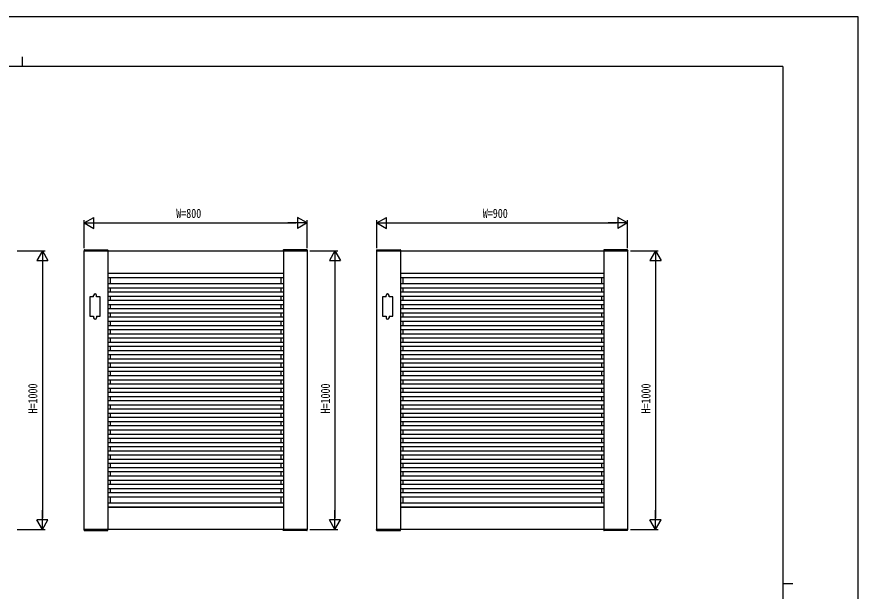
# Model space of a CAD drawing. Units: millimetres on the paper. Extents: x -297 to 297, y -210 to 210.
# Drawn here: x -4.9 to 297, y 3.9 to 210 of the extents above; entities that cross this region are included whole.
import ezdxf
from ezdxf.enums import TextEntityAlignment as Align

# ---------------------------------------------------------------- set-up
doc = ezdxf.new("R2010")
doc.units = ezdxf.units.MM
for name, color, linetype in [('0-2_YKK_A1', 4, 'Continuous'), ('0-3_YKK_D', 6, 'Continuous'), ('0-4_YKK_ZWAK', 7, 'Continuous')]:
    doc.layers.add(name, color=color, linetype=linetype)
doc.styles.add('ＭＳ ゴシック', font='')
doc.styles.get('ＭＳ ゴシック').set_extended_font_data('MS Gothic')

msp = doc.modelspace()

# ---------------------------------------------------------------- linework, layer by layer
at = {"layer": '0-2_YKK_A1'}
for p, q in [((19.209, 126.287), (19.196, 126.032)), ((19.196, 126.032), (27.796, 126.032)), ((19.309, 126.382), (27.682, 126.382)), ((27.746, 126.032), (27.746, 26.032)), ((27.782, 126.287), (27.796, 126.032)), ((90.709, 126.287), (90.696, 126.032)), ((99.296, 126.032), (90.696, 126.032)), ((90.746, 126.032), (90.746, 26.032)), ((99.182, 126.382), (90.809, 126.382)), ((99.282, 126.287), (99.296, 126.032)), ((124.209, 126.287), (124.196, 126.032)), ((124.196, 126.032), (132.796, 126.032)), ((124.309, 126.382), (132.682, 126.382)), ((132.746, 126.032), (132.746, 26.032)), ((132.782, 126.287), (132.796, 126.032)), ((205.709, 126.287), (205.696, 126.032)), ((214.296, 126.032), (205.696, 126.032)), ((205.746, 126.032), (205.746, 26.032)), ((214.182, 126.382), (205.809, 126.382)), ((214.282, 126.287), (214.296, 126.032)), ((27.746, 118.032), (90.746, 118.032)), ((27.746, 117.952), (90.746, 117.952)), ((28.626, 118.032), (28.626, 117.952)), ((89.866, 118.032), (89.866, 117.952)), ((132.746, 118.032), (205.746, 118.032)), ((132.746, 117.952), (205.746, 117.952)), ((133.626, 118.032), (133.626, 117.952)), ((204.866, 118.032), (204.866, 117.952)), ((27.746, 116.452), (90.746, 116.452)), ((28.626, 116.452), (28.626, 114.282)), ((89.866, 116.452), (89.866, 114.282)), ((132.746, 116.452), (205.746, 116.452)), ((133.626, 116.452), (133.626, 114.282)), ((204.866, 116.452), (204.866, 114.282)), ((27.746, 114.282), (90.746, 114.282)), ((27.746, 112.782), (90.746, 112.782)), ((28.626, 112.782), (28.626, 111.282)), ((89.866, 112.782), (89.866, 111.282)), ((132.746, 114.282), (205.746, 114.282)), ((132.746, 112.782), (205.746, 112.782)), ((133.626, 112.782), (133.626, 111.282)), ((204.866, 112.782), (204.866, 111.282)), ((22.646, 109.532), (22.646, 110.032)), ((23.646, 109.532), (23.646, 110.032)), ((27.746, 111.282), (90.746, 111.282)), ((27.746, 109.782), (90.746, 109.782)), ((28.626, 109.782), (28.626, 108.282)), ((89.866, 109.782), (89.866, 108.282)), ((127.646, 109.532), (127.646, 110.032)), ((128.646, 109.532), (128.646, 110.032)), ((132.746, 111.282), (205.746, 111.282)), ((132.746, 109.782), (205.746, 109.782)), ((133.626, 109.782), (133.626, 108.282)), ((204.866, 109.782), (204.866, 108.282)), ((27.746, 108.282), (90.746, 108.282)), ((27.746, 106.782), (90.746, 106.782)), ((28.626, 106.782), (28.626, 105.282)), ((89.866, 106.782), (89.866, 105.282)), ((132.746, 108.282), (205.746, 108.282)), ((132.746, 106.782), (205.746, 106.782)), ((133.626, 106.782), (133.626, 105.282)), ((204.866, 106.782), (204.866, 105.282)), ((27.746, 105.282), (90.746, 105.282)), ((27.746, 103.782), (90.746, 103.782)), ((28.626, 103.782), (28.626, 102.282)), ((89.866, 103.782), (89.866, 102.282)), ((132.746, 105.282), (205.746, 105.282)), ((132.746, 103.782), (205.746, 103.782)), ((133.626, 103.782), (133.626, 102.282)), ((204.866, 103.782), (204.866, 102.282)), ((22.646, 102.532), (22.646, 102.032)), ((23.646, 102.532), (23.646, 102.032)), ((27.746, 102.282), (90.746, 102.282)), ((27.746, 100.782), (90.746, 100.782)), ((28.626, 100.782), (28.626, 99.282)), ((89.866, 100.782), (89.866, 99.282)), ((127.646, 102.532), (127.646, 102.032)), ((128.646, 102.532), (128.646, 102.032)), ((132.746, 102.282), (205.746, 102.282)), ((132.746, 100.782), (205.746, 100.782)), ((133.626, 100.782), (133.626, 99.282)), ((204.866, 100.782), (204.866, 99.282)), ((27.746, 99.282), (90.746, 99.282)), ((27.746, 97.782), (90.746, 97.782)), ((28.626, 97.782), (28.626, 96.282)), ((89.866, 97.782), (89.866, 96.282)), ((132.746, 99.282), (205.746, 99.282)), ((132.746, 97.782), (205.746, 97.782)), ((133.626, 97.782), (133.626, 96.282)), ((204.866, 97.782), (204.866, 96.282)), ((27.746, 96.282), (90.746, 96.282)), ((27.746, 94.782), (90.746, 94.782)), ((28.626, 94.782), (28.626, 93.282)), ((89.866, 94.782), (89.866, 93.282)), ((132.746, 96.282), (205.746, 96.282)), ((132.746, 94.782), (205.746, 94.782)), ((133.626, 94.782), (133.626, 93.282)), ((204.866, 94.782), (204.866, 93.282)), ((27.746, 93.282), (90.746, 93.282)), ((27.746, 91.782), (90.746, 91.782)), ((28.626, 91.782), (28.626, 90.282)), ((89.866, 91.782), (89.866, 90.282)), ((132.746, 93.282), (205.746, 93.282)), ((132.746, 91.782), (205.746, 91.782)), ((133.626, 91.782), (133.626, 90.282)), ((204.866, 91.782), (204.866, 90.282)), ((27.746, 90.282), (90.746, 90.282)), ((27.746, 88.782), (90.746, 88.782)), ((28.626, 88.782), (28.626, 87.282)), ((89.866, 88.782), (89.866, 87.282)), ((132.746, 90.282), (205.746, 90.282)), ((132.746, 88.782), (205.746, 88.782)), ((133.626, 88.782), (133.626, 87.282)), ((204.866, 88.782), (204.866, 87.282)), ((27.746, 87.282), (90.746, 87.282)), ((27.746, 85.782), (90.746, 85.782)), ((28.626, 85.782), (28.626, 84.282)), ((89.866, 85.782), (89.866, 84.282)), ((132.746, 87.282), (205.746, 87.282)), ((132.746, 85.782), (205.746, 85.782)), ((133.626, 85.782), (133.626, 84.282)), ((204.866, 85.782), (204.866, 84.282)), ((27.746, 84.282), (90.746, 84.282)), ((27.746, 82.782), (90.746, 82.782)), ((28.626, 82.782), (28.626, 81.282)), ((89.866, 82.782), (89.866, 81.282)), ((132.746, 84.282), (205.746, 84.282)), ((132.746, 82.782), (205.746, 82.782)), ((133.626, 82.782), (133.626, 81.282)), ((204.866, 82.782), (204.866, 81.282)), ((27.746, 81.282), (90.746, 81.282)), ((27.746, 79.782), (90.746, 79.782)), ((28.626, 79.782), (28.626, 78.282)), ((89.866, 79.782), (89.866, 78.282)), ((132.746, 81.282), (205.746, 81.282)), ((132.746, 79.782), (205.746, 79.782)), ((133.626, 79.782), (133.626, 78.282)), ((204.866, 79.782), (204.866, 78.282)), ((27.746, 78.282), (90.746, 78.282)), ((27.746, 76.782), (90.746, 76.782)), ((28.626, 76.782), (28.626, 75.282)), ((89.866, 76.782), (89.866, 75.282)), ((132.746, 78.282), (205.746, 78.282)), ((132.746, 76.782), (205.746, 76.782)), ((133.626, 76.782), (133.626, 75.282)), ((204.866, 76.782), (204.866, 75.282)), ((27.746, 75.282), (90.746, 75.282)), ((27.746, 73.782), (90.746, 73.782)), ((28.626, 73.782), (28.626, 72.282)), ((89.866, 73.782), (89.866, 72.282)), ((132.746, 75.282), (205.746, 75.282)), ((132.746, 73.782), (205.746, 73.782)), ((133.626, 73.782), (133.626, 72.282)), ((204.866, 73.782), (204.866, 72.282)), ((27.746, 72.282), (90.746, 72.282)), ((27.746, 70.782), (90.746, 70.782)), ((28.626, 70.782), (28.626, 69.282)), ((89.866, 70.782), (89.866, 69.282)), ((132.746, 72.282), (205.746, 72.282)), ((132.746, 70.782), (205.746, 70.782)), ((133.626, 70.782), (133.626, 69.282)), ((204.866, 70.782), (204.866, 69.282)), ((27.746, 69.282), (90.746, 69.282)), ((27.746, 67.782), (90.746, 67.782)), ((28.626, 67.782), (28.626, 66.282)), ((89.866, 67.782), (89.866, 66.282)), ((132.746, 69.282), (205.746, 69.282)), ((132.746, 67.782), (205.746, 67.782)), ((133.626, 67.782), (133.626, 66.282)), ((204.866, 67.782), (204.866, 66.282)), ((27.746, 66.282), (90.746, 66.282)), ((27.746, 64.782), (90.746, 64.782)), ((28.626, 64.782), (28.626, 63.282)), ((89.866, 64.782), (89.866, 63.282)), ((132.746, 66.282), (205.746, 66.282)), ((132.746, 64.782), (205.746, 64.782)), ((133.626, 64.782), (133.626, 63.282)), ((204.866, 64.782), (204.866, 63.282)), ((27.746, 63.282), (90.746, 63.282)), ((27.746, 61.782), (90.746, 61.782)), ((28.626, 61.782), (28.626, 60.282)), ((89.866, 61.782), (89.866, 60.282)), ((132.746, 63.282), (205.746, 63.282)), ((132.746, 61.782), (205.746, 61.782)), ((133.626, 61.782), (133.626, 60.282)), ((204.866, 61.782), (204.866, 60.282)), ((27.746, 60.282), (90.746, 60.282)), ((27.746, 58.782), (90.746, 58.782)), ((28.626, 58.782), (28.626, 57.282)), ((89.866, 58.782), (89.866, 57.282)), ((132.746, 60.282), (205.746, 60.282)), ((132.746, 58.782), (205.746, 58.782)), ((133.626, 58.782), (133.626, 57.282)), ((204.866, 58.782), (204.866, 57.282)), ((27.746, 57.282), (90.746, 57.282)), ((27.746, 55.782), (90.746, 55.782)), ((28.626, 55.782), (28.626, 54.282)), ((89.866, 55.782), (89.866, 54.282)), ((132.746, 57.282), (205.746, 57.282)), ((132.746, 55.782), (205.746, 55.782)), ((133.626, 55.782), (133.626, 54.282)), ((204.866, 55.782), (204.866, 54.282)), ((27.746, 54.282), (90.746, 54.282)), ((27.746, 52.782), (90.746, 52.782)), ((28.626, 52.782), (28.626, 51.282)), ((89.866, 52.782), (89.866, 51.282)), ((132.746, 54.282), (205.746, 54.282)), ((132.746, 52.782), (205.746, 52.782)), ((133.626, 52.782), (133.626, 51.282)), ((204.866, 52.782), (204.866, 51.282)), ((27.746, 51.282), (90.746, 51.282)), ((27.746, 49.782), (90.746, 49.782)), ((28.626, 49.782), (28.626, 48.282)), ((89.866, 49.782), (89.866, 48.282)), ((132.746, 51.282), (205.746, 51.282)), ((132.746, 49.782), (205.746, 49.782)), ((133.626, 49.782), (133.626, 48.282)), ((204.866, 49.782), (204.866, 48.282)), ((27.746, 48.282), (90.746, 48.282)), ((27.746, 46.782), (90.746, 46.782)), ((28.626, 46.782), (28.626, 45.282)), ((89.866, 46.782), (89.866, 45.282)), ((132.746, 48.282), (205.746, 48.282)), ((132.746, 46.782), (205.746, 46.782)), ((133.626, 46.782), (133.626, 45.282)), ((204.866, 46.782), (204.866, 45.282)), ((27.746, 45.282), (90.746, 45.282)), ((27.746, 43.782), (90.746, 43.782)), ((27.746, 42.282), (90.746, 42.282)), ((28.626, 43.782), (28.626, 42.282)), ((89.866, 43.782), (89.866, 42.282)), ((132.746, 45.282), (205.746, 45.282)), ((132.746, 43.782), (205.746, 43.782)), ((132.746, 42.282), (205.746, 42.282)), ((133.626, 43.782), (133.626, 42.282)), ((204.866, 43.782), (204.866, 42.282)), ((27.746, 40.782), (90.746, 40.782)), ((27.746, 39.282), (90.746, 39.282)), ((28.626, 40.782), (28.626, 39.282)), ((89.866, 40.782), (89.866, 39.282)), ((132.746, 40.782), (205.746, 40.782)), ((132.746, 39.282), (205.746, 39.282)), ((133.626, 40.782), (133.626, 39.282)), ((204.866, 40.782), (204.866, 39.282)), ((27.746, 37.782), (90.746, 37.782)), ((28.626, 37.782), (28.626, 35.612)), ((89.866, 37.782), (89.866, 35.612)), ((132.746, 37.782), (205.746, 37.782)), ((133.626, 37.782), (133.626, 35.612)), ((204.866, 37.782), (204.866, 35.612)), ((27.746, 35.612), (90.746, 35.612)), ((27.746, 34.112), (90.746, 34.112)), ((27.746, 34.032), (90.746, 34.032)), ((28.626, 34.112), (28.626, 34.032)), ((89.866, 34.112), (89.866, 34.032)), ((132.746, 35.612), (205.746, 35.612)), ((132.746, 34.112), (205.746, 34.112)), ((132.746, 34.032), (205.746, 34.032)), ((133.626, 34.112), (133.626, 34.032)), ((204.866, 34.112), (204.866, 34.032)), ((19.196, 26.032), (27.796, 26.032)), ((19.209, 25.777), (19.196, 26.032)), ((19.309, 25.682), (27.682, 25.682)), ((27.782, 25.777), (27.796, 26.032)), ((99.296, 26.032), (90.696, 26.032)), ((90.709, 25.777), (90.696, 26.032)), ((99.182, 25.682), (90.809, 25.682)), ((99.282, 25.777), (99.296, 26.032)), ((124.196, 26.032), (132.796, 26.032)), ((124.209, 25.777), (124.196, 26.032)), ((124.309, 25.682), (132.682, 25.682)), ((132.782, 25.777), (132.796, 26.032)), ((214.296, 26.032), (205.696, 26.032)), ((205.709, 25.777), (205.696, 26.032)), ((214.182, 25.682), (205.809, 25.682)), ((214.282, 25.777), (214.296, 26.032))]:
    msp.add_line(p, q, dxfattribs=at)
for points in [[(19.246, 126.032), (99.246, 126.032), (99.246, 26.032), (19.246, 26.032)], [(124.246, 126.032), (214.246, 126.032), (214.246, 26.032), (124.246, 26.032)]]:
    msp.add_lwpolyline(points, close=True, dxfattribs=at)
for points in [[(22.646, 109.532), (21.246, 109.532), (21.246, 102.532), (22.646, 102.532)], [(23.646, 102.532), (25.046, 102.532), (25.046, 109.532), (23.646, 109.532)], [(127.646, 109.532), (126.246, 109.532), (126.246, 102.532), (127.646, 102.532)], [(128.646, 102.532), (130.046, 102.532), (130.046, 109.532), (128.646, 109.532)]]:
    msp.add_lwpolyline(points, dxfattribs=at)
for centre, radius, start, end in [((19.309, 126.282), 0.1, 90, 177), ((27.682, 126.282), 0.1, 3, 90), ((90.809, 126.282), 0.1, 90, 177), ((99.182, 126.282), 0.1, 3, 90), ((124.309, 126.282), 0.1, 90, 177), ((132.682, 126.282), 0.1, 3, 90), ((205.809, 126.282), 0.1, 90, 177), ((214.182, 126.282), 0.1, 3, 90), ((23.146, 110.032), 0.5, 0, 180), ((128.146, 110.032), 0.5, 0, 180), ((23.146, 102.032), 0.5, 180, 0), ((128.146, 102.032), 0.5, 180, 0), ((19.309, 25.782), 0.1, 183, 270), ((27.682, 25.782), 0.1, 270, 357), ((90.809, 25.782), 0.1, 183, 270), ((99.182, 25.782), 0.1, 270, 357), ((124.309, 25.782), 0.1, 183, 270), ((132.682, 25.782), 0.1, 270, 357), ((205.809, 25.782), 0.1, 183, 270), ((214.182, 25.782), 0.1, 270, 357)]:
    msp.add_arc(centre, radius, start, end, dxfattribs=at)
at = {"layer": '0-3_YKK_D'}
for p, q in [((19.246, 136.032), (22.71, 138.032)), ((19.246, 127.032), (19.246, 137.032)), ((19.246, 136.032), (22.71, 134.032)), ((19.246, 136.032), (26.174, 136.032)), ((22.71, 134.032), (22.71, 138.032)), ((23.246, 136.032), (95.246, 136.032)), ((99.246, 136.032), (92.317, 136.032)), ((99.246, 136.032), (95.782, 138.032)), ((95.782, 138.032), (95.782, 134.032)), ((99.246, 136.032), (95.782, 134.032)), ((99.246, 127.032), (99.246, 137.032)), ((124.246, 136.032), (127.71, 138.032)), ((124.246, 127.032), (124.246, 137.032)), ((124.246, 136.032), (127.71, 134.032)), ((124.246, 136.032), (131.174, 136.032)), ((127.71, 134.032), (127.71, 138.032)), ((128.246, 136.032), (210.246, 136.032)), ((214.246, 136.032), (207.317, 136.032)), ((214.246, 136.032), (210.782, 138.032)), ((210.782, 138.032), (210.782, 134.032)), ((214.246, 136.032), (210.782, 134.032)), ((214.246, 127.032), (214.246, 137.032)), ((-4.754, 126.032), (5.246, 126.032)), ((4.246, 126.032), (2.246, 122.568)), ((4.246, 126.032), (6.246, 122.568)), ((4.246, 126.032), (4.246, 119.104)), ((100.246, 126.032), (110.246, 126.032)), ((109.246, 126.032), (107.246, 122.568)), ((109.246, 126.032), (111.246, 122.568)), ((109.246, 126.032), (109.246, 119.104)), ((215.246, 126.032), (225.246, 126.032)), ((224.246, 126.032), (222.246, 122.568)), ((224.246, 126.032), (226.246, 122.568)), ((224.246, 126.032), (224.246, 119.104)), ((2.246, 122.568), (6.246, 122.568)), ((4.246, 122.032), (4.246, 30.032)), ((107.246, 122.568), (111.246, 122.568)), ((109.246, 122.032), (109.246, 30.032)), ((222.246, 122.568), (226.246, 122.568)), ((224.246, 122.032), (224.246, 30.032)), ((4.246, 26.032), (4.246, 32.96)), ((109.246, 26.032), (109.246, 32.96)), ((224.246, 26.032), (224.246, 32.96)), ((4.246, 26.032), (2.246, 29.496)), ((6.246, 29.496), (2.246, 29.496)), ((4.246, 26.032), (6.246, 29.496)), ((109.246, 26.032), (107.246, 29.496)), ((111.246, 29.496), (107.246, 29.496)), ((109.246, 26.032), (111.246, 29.496)), ((224.246, 26.032), (222.246, 29.496)), ((226.246, 29.496), (222.246, 29.496)), ((224.246, 26.032), (226.246, 29.496)), ((-4.754, 26.032), (5.246, 26.032)), ((100.246, 26.032), (110.246, 26.032)), ((215.246, 26.032), (225.246, 26.032))]:
    msp.add_line(p, q, dxfattribs=at)
at = {"layer": '0-4_YKK_ZWAK'}
for p, q in [((-2.999, 195.65), (-2.999, 192.15)), ((270.001, 192.15), (-275.999, 192.15)), ((270.001, 192.15), (270.001, -178.85)), ((270.001, 6.65), (273.501, 6.65))]:
    msp.add_line(p, q, dxfattribs=at)
msp.add_lwpolyline([(-297, -210), (297, -210), (297, 210), (-297, 210)], close=True, dxfattribs=at)

# ---------------------------------------------------------------- texts
at = {"layer": '0-3_YKK_D', "style": 'ＭＳ ゴシック', "width": 0.8}
for s, p in [('W=800', (52.286, 136.832)), ('W=900', (162.286, 136.832))]:
    msp.add_text(s, height=3.299, dxfattribs=at).set_placement(p, align=Align.BOTTOM_LEFT)
for p in [(3.446, 67.632), (108.446, 67.632), (223.446, 67.632)]:
    msp.add_text('H=1000', height=3.299, rotation=90, dxfattribs=at).set_placement(p, align=Align.BOTTOM_LEFT)

doc.saveas('drawing.dxf')
